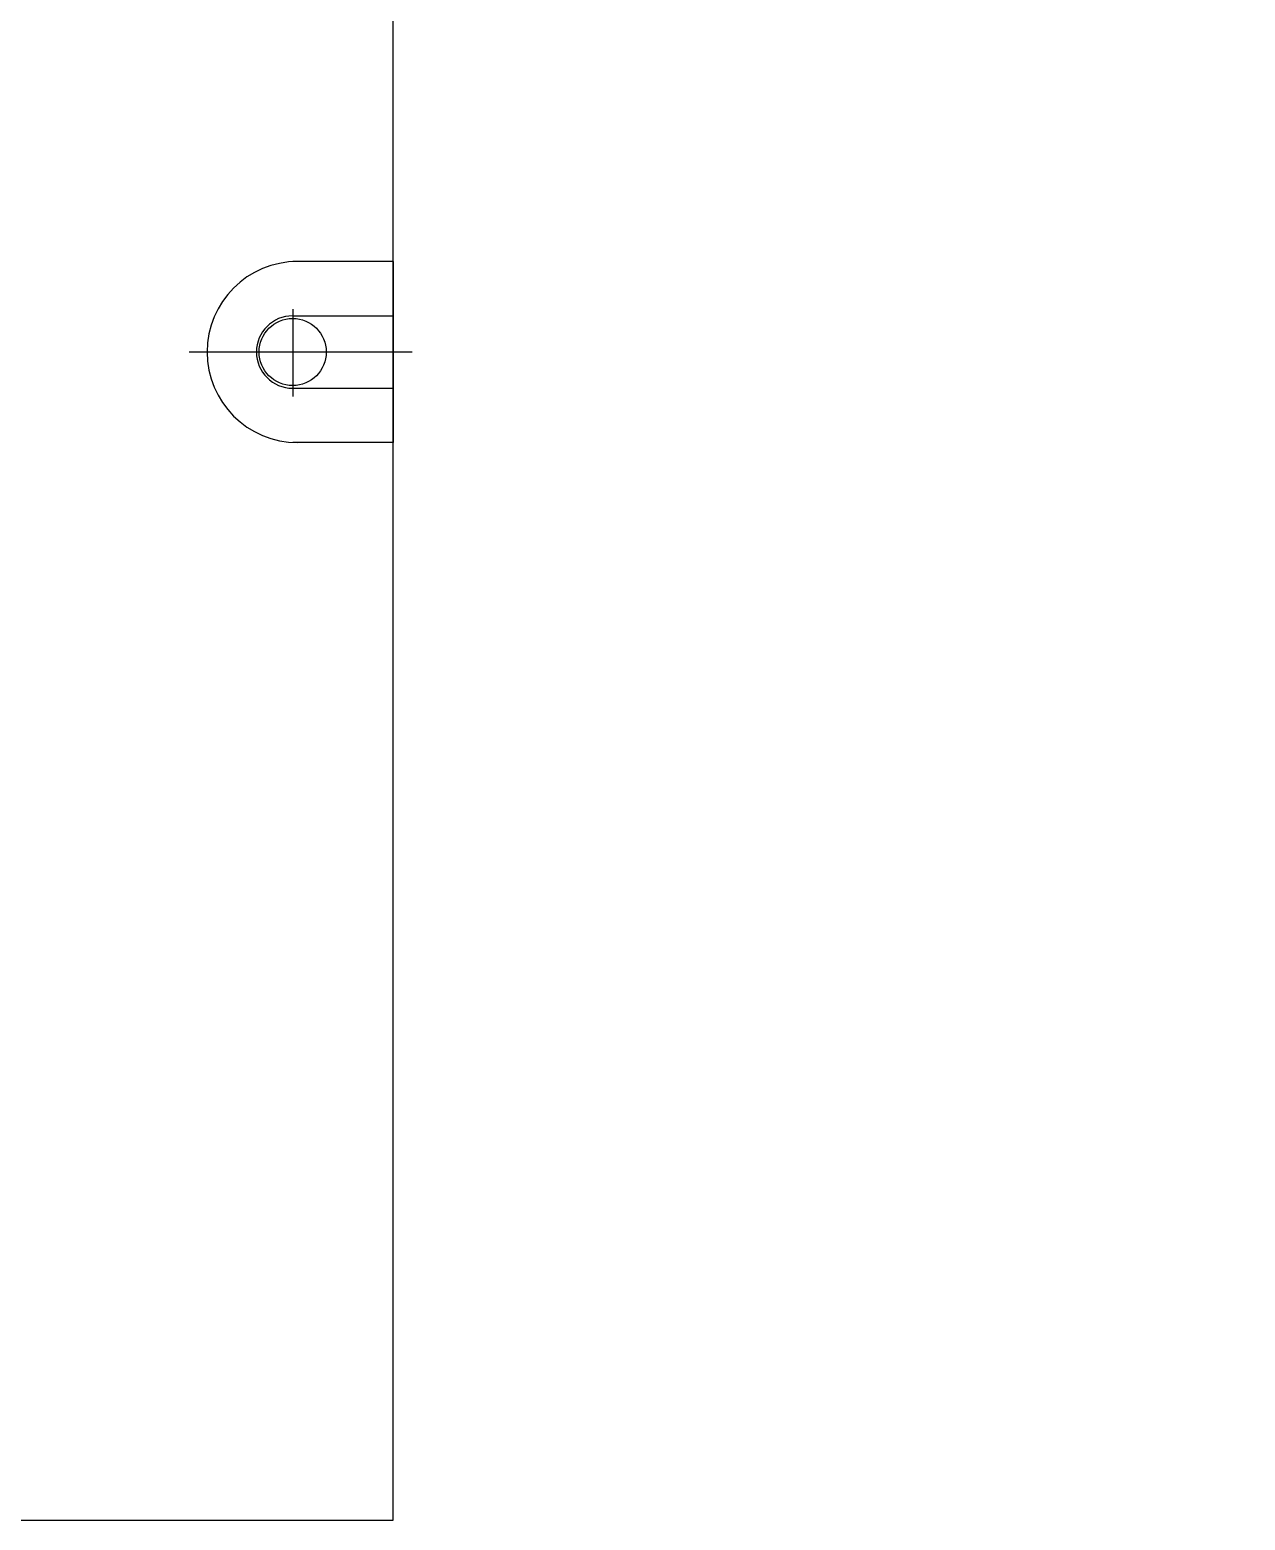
# Model space of a CAD drawing. Header units: millimetres. Extents: x 7763 to 10330, y 539 to 2772.
# Drawn here: x 9592 to 10330, y 738 to 1644 of the extents above; entities that cross this region are included whole.
import ezdxf

# ---------------------------------------------------------------- set-up
doc = ezdxf.new("R2010")
doc.units = ezdxf.units.MM
for name, color, linetype in [('1', 1, 'Continuous'), ('4', 4, 'Continuous'), ('6', 6, 'Continuous')]:
    doc.layers.add(name, color=color, linetype=linetype)

msp = doc.modelspace()

# ---------------------------------------------------------------- linework, layer by layer
at = {"layer": '1'}
for p, q in [((9751.23819, 1474.27138), (9751.23819, 1421.26881)), ((9823.91736, 1448.20995), (9688.39279, 1448.20995))]:
    msp.add_line(p, q, dxfattribs=at)
at = {"layer": '4'}
for p, q in [((9812.23819, 1503.20995), (9751.23819, 1503.20995)), ((9812.23819, 1503.20995), (9812.23819, 1393.20995)), ((9751.23819, 1470.20995), (9812.23819, 1470.20995)), ((9751.23819, 1426.20995), (9812.23819, 1426.20995)), ((9812.23819, 1393.20995), (9751.23819, 1393.20995))]:
    msp.add_line(p, q, dxfattribs=at)
msp.add_circle((9751.23819, 1448.20995), 20.37908, dxfattribs=at)
for centre, radius in [((9754.23819, 1448.20995), 55), ((9751.23819, 1448.20995), 22)]:
    msp.add_arc(centre, radius, 90, 270, dxfattribs=at)
at = {"layer": '6'}
msp.add_lwpolyline([(10329.93163, 2633.20995), (7914.83969, 2633.20995), (7914.83969, 738.20995), (9812.23819, 738.20995), (9812.23819, 1738.20995)], dxfattribs=at)

doc.saveas('drawing.dxf')
